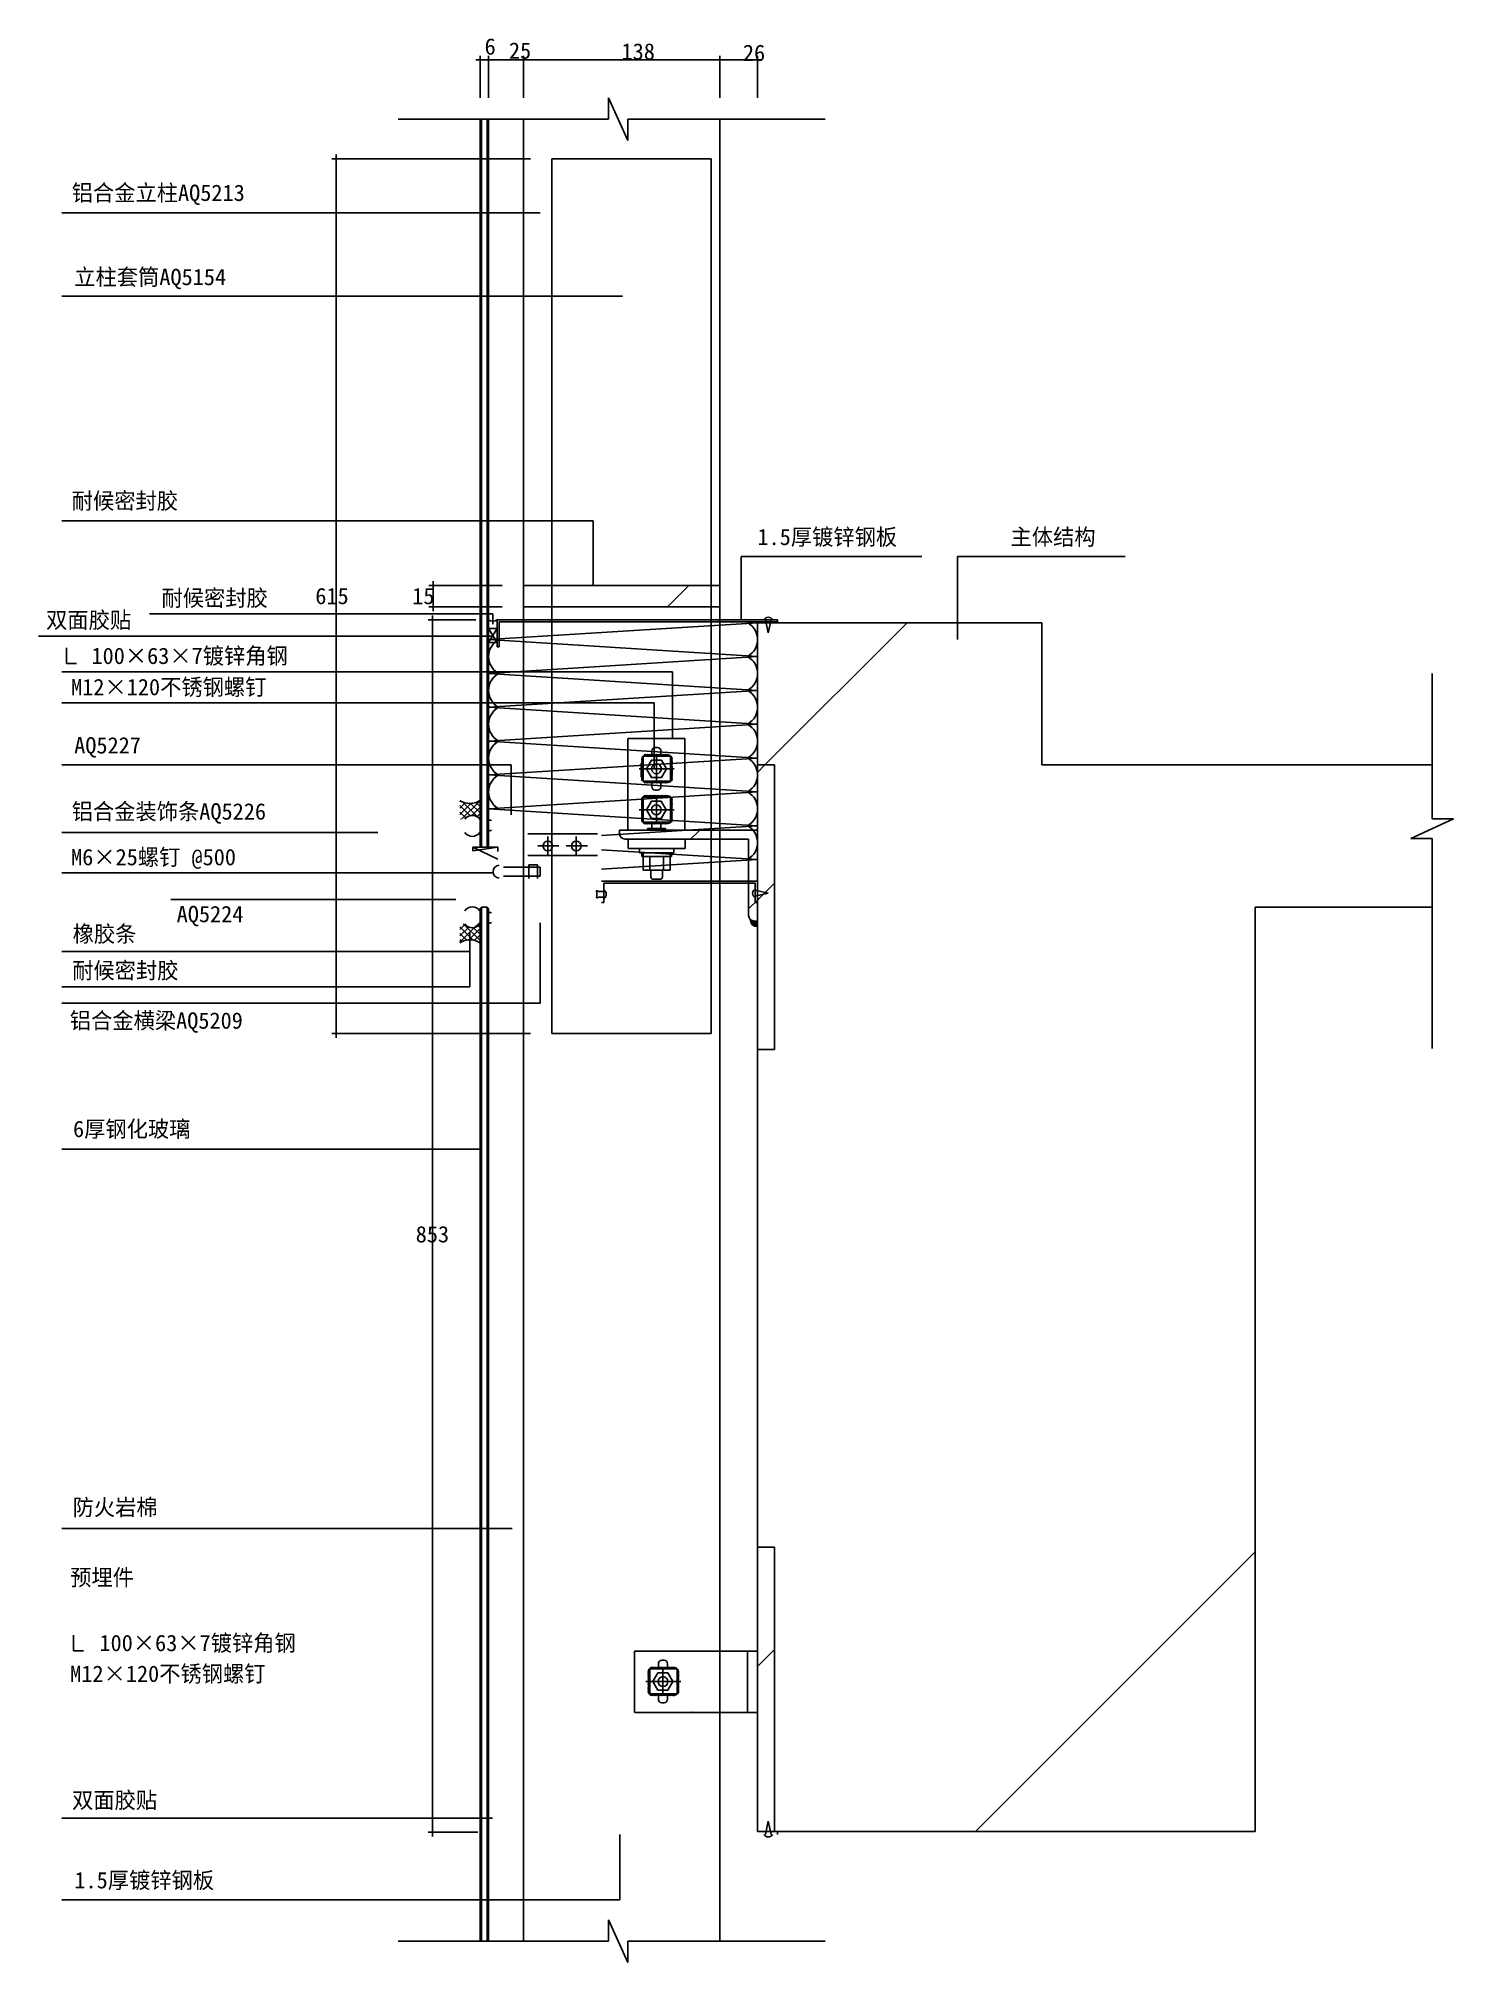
# Model space of a CAD drawing. Header units: metres. Extents: x 8685 to 9680, y 2966 to 4319.
import ezdxf

# ---------------------------------------------------------------- set-up
doc = ezdxf.new("R2010")
doc.units = ezdxf.units.M
for name, color, linetype in [('2', 1, 'Continuous'), ('4', 4, 'Continuous'), ('5', 6, 'Continuous'), ('B', 7, 'Continuous'), ('DIM', 4, 'Continuous'), ('G', 3, 'Continuous'), ('PJ', 2, 'Continuous'), ('W', 2, 'Continuous')]:
    doc.layers.add(name, color=color, linetype=linetype)

msp = doc.modelspace()

# ---------------------------------------------------------------- hatches: boundary and pattern name
h = msp.add_hatch()
h.set_pattern_fill('ANSI37', scale=40)
h.paths.add_polyline_path([(9164.26, 3919.1), (9164.26, 3934.1), (9158.26, 3934.1), (9158.26, 3919.1)])
h.paths.add_polyline_path([(9158.26, 3919.1), (9158.26, 3934.1), (9046.26, 3934.1), (9046.26, 3919.1)])
h.paths.add_polyline_path([(9046.26, 3919.1), (9046.26, 3934.1), (9026.26, 3934.1), (9026.26, 3919.1)])
h = msp.add_hatch()
h.set_pattern_fill('ANSI37', scale=10)
h.paths.add_polyline_path([(9001.75, 3903.94), (9007.75, 3903.94), (9007.75, 3909.94, -0.31), (9001.75, 3909.94)])
h = msp.add_hatch()
h.set_pattern_fill('ANSI31', scale=200)
h.paths.add_polyline_path([(9540.75, 3707.94), (9665.2, 3707.94), (9665.2, 3756.25), (9650.16, 3756.25), (9680.25, 3770.01), (9665.2, 3770.01), (9665.2, 3807.94), (9390.75, 3807.94), (9390.75, 3907.94), (9199.94, 3907.94), (9198.37, 3900.71), (9196.81, 3907.94), (9190.75, 3907.94), (9190.75, 3898.2, -0.08), (9190.75, 3893.88), (9190.75, 3874.42, -0.08), (9190.75, 3870.09), (9190.75, 3850.63, -0.08), (9190.75, 3846.31), (9190.75, 3826.84, -0.08), (9190.75, 3822.52), (9190.75, 3807.94), (9202.75, 3807.94), (9202.75, 3607.94), (9190.75, 3607.94), (9190.75, 3588.97, -0.08), (9190.75, 3584.65), (9190.75, 3565.19, -0.08), (9190.75, 3560.86), (9190.75, 3541.4, -0.08), (9190.75, 3537.08), (9190.75, 3517.61, -0.08), (9190.75, 3513.29), (9190.75, 3493.82, -0.08), (9190.75, 3489.5), (9190.75, 3470.04, -0.08), (9190.75, 3465.71), (9190.75, 3446.25, -0.08), (9190.75, 3441.93), (9190.75, 3422.46, -0.08), (9190.75, 3418.14), (9190.75, 3398.68, -0.08), (9190.75, 3394.35), (9190.75, 3374.89, -0.08), (9190.75, 3370.57), (9190.75, 3351.1, -0.08), (9190.75, 3346.78), (9190.75, 3327.32, -0.08), (9190.75, 3322.99), (9190.75, 3303.53, -0.08), (9190.75, 3299.21), (9190.75, 3279.74, -0.08), (9190.75, 3275.42), (9190.75, 3257.94), (9202.75, 3257.94), (9202.75, 3057.94), (9540.75, 3057.94)])
h = msp.add_hatch()
h.set_pattern_fill('AR-CONC', scale=10)
h.paths.add_polyline_path([(9202.75, 3607.94), (9190.75, 3607.94), (9190.75, 3588.97, -0.08), (9190.75, 3584.65), (9190.75, 3565.19, -0.08), (9190.75, 3560.86), (9190.75, 3541.4, -0.08), (9190.75, 3537.08), (9190.75, 3517.61, -0.08), (9190.75, 3513.29), (9190.75, 3493.82, -0.08), (9190.75, 3489.5), (9190.75, 3470.04, -0.08), (9190.75, 3465.71), (9190.75, 3446.25, -0.08), (9190.75, 3441.93), (9190.75, 3422.46, -0.08), (9190.75, 3418.14), (9190.75, 3398.68, -0.08), (9190.75, 3394.35), (9190.75, 3374.89, -0.08), (9190.75, 3370.57), (9190.75, 3351.1, -0.08), (9190.75, 3346.78), (9190.75, 3327.32, -0.08), (9190.75, 3322.99), (9190.75, 3303.53, -0.08), (9190.75, 3299.21), (9190.75, 3279.74, -0.08), (9190.75, 3275.42), (9190.75, 3257.94), (9202.75, 3257.94), (9202.75, 3057.94), (9540.75, 3057.94), (9540.75, 3707.94), (9665.2, 3707.94), (9665.2, 3756.25), (9650.16, 3756.25), (9680.25, 3770.01), (9665.2, 3770.01), (9665.2, 3807.94), (9390.75, 3807.94), (9390.75, 3907.94), (9199.94, 3907.94), (9198.37, 3900.71), (9196.81, 3907.94), (9190.75, 3907.94), (9190.75, 3898.2, -0.08), (9190.75, 3893.88), (9190.75, 3874.42, -0.08), (9190.75, 3870.09), (9190.75, 3850.63, -0.08), (9190.75, 3846.31), (9190.75, 3826.84, -0.08), (9190.75, 3822.52), (9190.75, 3807.94), (9202.75, 3807.94)])
h = msp.add_hatch()
h.set_pattern_fill('ANSI32', scale=20)
h.paths.add_polyline_path([(9190.75, 3607.94), (9202.75, 3607.94), (9202.75, 3807.94), (9190.75, 3807.94)])
h = msp.add_hatch()
h.set_pattern_fill('ANSI37')
h.paths.add_polyline_path([(8995.75, 3769.74, 0.51), (8985, 3769.74), (8982, 3769.74), (8982, 3771.44), (8981.64, 3771.44), (8981.64, 3782.94, 0.3), (8995.75, 3782.94)])
h = msp.add_hatch()
h.set_pattern_fill('ANSI31', scale=10)
h.paths.add_polyline_path([(8985, 3760.44), (8985, 3763.64), (8983.5, 3763.64), (8983.5, 3762.14), (8980.5, 3762.14), (8980.5, 3768.04), (8983.5, 3768.04), (8983.5, 3766.54), (8985, 3766.54), (8985, 3769.74, -0.51), (8995.75, 3769.74), (8995.75, 3760.44, -0.51)])
h = msp.add_hatch()
h.set_pattern_fill('ANSI31', scale=10)
h.paths.add_polyline_path([(9004.96, 3768.14), (9004.96, 3767.44, -0.41), (9004.36, 3766.84, -0.41), (9003.76, 3767.44), (9003.76, 3768.69, 0.5), (9001.75, 3768.69), (9001.75, 3762.19, 0.5), (9003.76, 3762.19), (9003.76, 3763.44, -0.41), (9004.36, 3764.04, -0.41), (9004.96, 3763.44), (9004.96, 3762.74), (9008.56, 3762.74), (9008.56, 3768.14)])
h = msp.add_hatch()
h.set_pattern_fill('ANSI32', scale=20)
h.paths.add_polyline_path([(9184.6, 3755.47), (9184.6, 3701.87, 0.41), (9188.6, 3697.87), (9191, 3697.87), (9191, 3761.87), (9093.77, 3761.87), (9093.77, 3759.47, 0.41), (9097.77, 3755.47)])
h = msp.add_hatch()
h.set_pattern_fill('ANSI31', scale=10)
h.paths.add_polyline_path([(8985, 3705.44), (8985, 3702.24), (8983.5, 3702.24), (8983.5, 3703.74), (8980.5, 3703.74), (8980.5, 3697.84), (8983.5, 3697.84), (8983.5, 3699.34), (8985, 3699.34), (8985, 3696.14, 0.51), (8995.75, 3696.14), (8995.75, 3705.44, 0.51)])
h = msp.add_hatch()
h.set_pattern_fill('ANSI37')
h.paths.add_polyline_path([(8995.75, 3696.14, -0.51), (8985, 3696.14), (8982, 3696.14), (8982, 3694.44), (8981.64, 3694.44), (8981.64, 3682.94, -0.3), (8995.75, 3682.94)])
h = msp.add_hatch()
h.set_pattern_fill('ANSI31', scale=10)
h.paths.add_polyline_path([(9004.96, 3697.74), (9004.96, 3698.44, 0.41), (9004.36, 3699.04, 0.41), (9003.76, 3698.44), (9003.76, 3697.19, -0.5), (9001.75, 3697.19), (9001.75, 3703.69, -0.5), (9003.76, 3703.69), (9003.76, 3702.44, 0.41), (9004.36, 3701.84, 0.41), (9004.96, 3702.44), (9004.96, 3703.14), (9008.56, 3703.14), (9008.56, 3697.74)])
h = msp.add_hatch()
h.set_pattern_fill('SOLID')
h.paths.add_polyline_path([(9185.84, 3699.27, 0.52), (9191, 3694.59), (9191, 3698.17), (9188.6, 3698.17, -0.19)])
h = msp.add_hatch()
h.set_pattern_fill('ANSI32', scale=20)
h.paths.add_polyline_path([(9202.75, 3257.94), (9190.75, 3257.94), (9190.75, 3057.94), (9202.75, 3057.94)])

# ---------------------------------------------------------------- linework, layer by layer
for p, q in [((8992.75, 4303.64), (9004.75, 4303.64)), ((8995.75, 4277.02), (8995.75, 4306.64)), ((8998.75, 4303.64), (9029.26, 4303.64)), ((9001.75, 4277.02), (9001.75, 4306.64)), ((9023.26, 4303.64), (9167.26, 4303.64)), ((9026.26, 4277.02), (9026.26, 4306.64)), ((9161.26, 4303.64), (9193.75, 4303.64)), ((9164.26, 4277.02), (9164.26, 4306.64)), ((9190.75, 4277.02), (9190.75, 4306.64)), ((9086.02, 4277.06), (9086.02, 4262.02)), ((9086.02, 4277.06), (9099.78, 4246.98)), ((8938.25, 4262.02), (9086.02, 4262.02)), ((9099.78, 4262.02), (9099.78, 4246.98)), ((9099.78, 4262.02), (9238.42, 4262.02)), ((8894.55, 4237.1), (8894.55, 3616.1)), ((9031.26, 4234.1), (8891.55, 4234.1)), ((9037.94, 4196.07), (8701.66, 4196.07)), ((9095.89, 4137.65), (8701.66, 4137.65)), ((9075.32, 3979.46), (8701.66, 3979.46)), ((9075.32, 3979.46), (9075.32, 3934.1)), ((9179.3, 3954.48), (9179.3, 3909.94)), ((9179.3, 3954.48), (9306.44, 3954.48)), ((9331.49, 3954.48), (9331.49, 3896.18)), ((9331.49, 3954.48), (9449.36, 3954.48)), ((8962.71, 3937.1), (8962.71, 3916.1)), ((9011.26, 3934.1), (8959.71, 3934.1)), ((9026.26, 3934.1), (9026.26, 3919.1)), ((9164.26, 3934.1), (9164.26, 3919.1)), ((9004.68, 3914.2), (8763.27, 3914.2)), ((8992.75, 3909.94), (8959.23, 3909.94)), ((9011.26, 3919.1), (8959.71, 3919.1)), ((8962.23, 3912.94), (8962.23, 3054.44)), ((9004.68, 3914.2), (9004.68, 3906.87)), ((9198.37, 3900.71), (9196.37, 3909.94)), ((9200.37, 3909.94), (9198.37, 3900.71)), ((9005, 3898.52), (8685.3, 3898.52)), ((9007.75, 3903.94), (9001.75, 3903.94)), ((9007.75, 3903.94), (9001.75, 3893.94)), ((9001.75, 3903.94), (9007.75, 3893.94)), ((9190.75, 3907.94), (9001.92, 3896.04)), ((8705, 3890.26), (8705, 3879.29)), ((9007.75, 3893.94), (9001.75, 3893.94)), ((9190.75, 3884.15), (9001.92, 3896.04)), ((9190.75, 3884.15), (9001.92, 3872.26)), ((9131.2, 3873.48), (8701.66, 3873.48)), ((8705, 3879.29), (8712, 3879.29)), ((9190.75, 3860.36), (9001.92, 3872.26)), ((9131.2, 3873.48), (9131.2, 3826.6)), ((9665.2, 3770.01), (9665.2, 3872.26)), ((9190.75, 3860.36), (9001.92, 3848.47)), ((9118.14, 3851.53), (8701.66, 3851.53)), ((9190.75, 3836.57), (9001.92, 3848.47)), ((9118.14, 3851.53), (9118.14, 3805.75)), ((9190.75, 3836.57), (9001.92, 3824.68)), ((9190.75, 3812.79), (9001.92, 3824.68)), ((9017.66, 3808.01), (8701.66, 3808.01)), ((9190.75, 3812.79), (9001.92, 3800.89)), ((9017.66, 3772.94), (9017.66, 3808.01)), ((9107.77, 3805.21), (9132.32, 3805.21)), ((9108.97, 3809.09), (9108.97, 3799.34)), ((9119.81, 3813.73), (9119.81, 3796.65)), ((9190.75, 3789), (9001.92, 3800.89)), ((9190.75, 3789), (9001.92, 3777.11)), ((9190.75, 3765.21), (9001.92, 3777.11)), ((9107.77, 3776.26), (9132.32, 3776.26)), ((9119.76, 3767.68), (9119.76, 3784.76)), ((9190.75, 3765.21), (9081.26, 3758.32)), ((9113.4, 3763.33), (9113.4, 3761.73)), ((9113.4, 3763.33), (9126.2, 3763.33)), ((9126.2, 3763.33), (9126.2, 3761.73)), ((9650.16, 3756.25), (9680.25, 3770.01)), ((9665.2, 3770.01), (9680.25, 3770.01)), ((8923.95, 3760.53), (8701.66, 3760.53)), ((8990.67, 3750.14), (9008.2, 3741.64)), ((9008.2, 3750.14), (8990.67, 3747.56)), ((9029.26, 3759.59), (9078.26, 3759.59)), ((9036.3, 3750.93), (9051.25, 3750.93)), ((9043.43, 3757.55), (9043.43, 3744.81)), ((9056.27, 3750.93), (9071.23, 3750.93)), ((9063.41, 3757.55), (9063.41, 3744.81)), ((9190.75, 3741.43), (9081.26, 3748.32)), ((9650.16, 3756.25), (9665.2, 3756.25)), ((9665.2, 3608.48), (9665.2, 3756.25)), ((9012.2, 3736.03), (9037.96, 3736.03)), ((9029.26, 3744.29), (9078.26, 3744.29)), ((9030.13, 3737.66), (9030.13, 3728.1)), ((9036.13, 3737.66), (9030.13, 3737.66)), ((9036.13, 3737.66), (9036.13, 3728.1)), ((9037.96, 3729.73), (9037.96, 3736.03)), ((9190.75, 3741.43), (9081.26, 3734.53)), ((9005.05, 3731.94), (8701.66, 3731.94)), ((9012.2, 3729.73), (9037.96, 3729.73)), ((8978.7, 3713.22), (8778.47, 3713.22)), ((9037.99, 3640.4), (9037.99, 3696.94)), ((8988.51, 3690.46), (8988.51, 3651.78)), ((8988.51, 3676.63), (8701.66, 3676.63)), ((8988.51, 3651.78), (8701.66, 3651.78)), ((9037.99, 3640.4), (8701.66, 3640.4)), ((9031.26, 3619.1), (8891.55, 3619.1)), ((8995.75, 3537.67), (8701.66, 3537.67)), ((9018.38, 3271.06), (8701.66, 3271.06)), ((8709.85, 3195.94), (8709.85, 3184.97)), ((8709.85, 3184.97), (8716.85, 3184.97)), ((9164.26, 3184.82), (9164.26, 3141.74)), ((9124.36, 3171.95), (9124.36, 3154.87)), ((9112.32, 3163.43), (9136.87, 3163.43)), ((9004.45, 3067.44), (8701.66, 3067.44)), ((9198.37, 3065.16), (9196.37, 3055.94)), ((9200.37, 3055.94), (9198.37, 3065.16)), ((8994.25, 3057.44), (8959.23, 3057.44)), ((9093.97, 3010.02), (9093.97, 3055.94)), ((9093.97, 3010.02), (8701.66, 3010.02)), ((9086.02, 2995.92), (9086.02, 2980.87)), ((9086.02, 2995.92), (9099.78, 2965.83)), ((8938.25, 2980.87), (9086.02, 2980.87)), ((9099.78, 2980.87), (9099.78, 2965.83)), ((9099.78, 2980.87), (9238.42, 2980.87))]:
    msp.add_line(p, q)
for centre in [(9043.43, 3750.93), (9063.41, 3750.93)]:
    msp.add_circle(centre, 3.4)
for centre, radius, start, end in [((9198.42, 3908.44), 3.32, 26.75, 153.1), ((9177.51, 3896.04), 13.42, 300.7, 59.3), ((9015.16, 3884.15), 13.42, 120.7, 239.3), ((9177.51, 3872.26), 13.42, 300.7, 59.3), ((9015.16, 3860.36), 13.42, 120.7, 239.3), ((9177.51, 3848.47), 13.42, 300.7, 59.3), ((9015.16, 3836.57), 13.42, 120.7, 239.3), ((9177.51, 3824.68), 13.42, 300.7, 59.3), ((9015.16, 3812.79), 13.42, 120.7, 239.3), ((9177.51, 3800.89), 13.42, 300.7, 59.3), ((9015.16, 3789), 13.42, 120.7, 239.3), ((9177.51, 3777.11), 13.42, 300.7, 59.3), ((9177.51, 3753.32), 13.42, 300.7, 59.3), ((9009.61, 3732.85), 4.65, 95.06, 265.09), ((9190.08, 3698.77), 4.27, 173.16, 282.44), ((9198.42, 3057.43), 3.32, 206.9, 333.25)]:
    msp.add_arc(centre, radius, start, end)
at = {"layer": '2'}
for p, q in [((9190.75, 3907.94), (9190.75, 3057.94)), ((9190.75, 3907.94), (9390.75, 3907.94)), ((9390.75, 3907.94), (9390.75, 3807.94)), ((9390.75, 3807.94), (9665.2, 3807.94)), ((9540.75, 3707.94), (9665.2, 3707.94)), ((9540.75, 3707.94), (9540.75, 3057.94)), ((9190.75, 3057.94), (9540.75, 3057.94))]:
    msp.add_line(p, q, dxfattribs=at)
at = {"layer": '4'}
for p, q in [((9026.26, 4262.02), (9026.26, 3934.1)), ((9164.26, 4262.02), (9164.26, 3934.1)), ((9158.26, 4234.1), (9046.26, 4234.1)), ((9046.26, 3619.1), (9046.26, 4234.1)), ((9158.26, 3619.1), (9158.26, 4234.1)), ((9164.26, 3934.1), (9026.26, 3934.1)), ((9205.01, 3909.94), (9007.75, 3909.94)), ((9007.75, 3909.94), (9007.75, 3890.94)), ((9164.26, 3919.1), (9026.26, 3919.1)), ((9026.26, 3919.1), (9026.26, 2980.87)), ((9164.26, 3919.1), (9164.26, 3184.82)), ((9205.01, 3909.94), (9205.01, 3908.44)), ((9205.01, 3908.44), (9009.25, 3908.44)), ((9009.25, 3908.44), (9009.25, 3890.94)), ((9007.75, 3890.94), (9009.25, 3890.94)), ((8990.67, 3750.14), (9008.2, 3750.14)), ((8990.67, 3750.14), (8990.67, 3747.56)), ((9008.2, 3747.14), (9008.2, 3750.14)), ((9107.97, 3749.28), (9107.97, 3746.08)), ((9131.97, 3749.28), (9131.97, 3746.08)), ((9107.97, 3746.08), (9131.97, 3746.08)), ((9109.56, 3745.93), (9109.56, 3743.53)), ((9109.56, 3743.53), (9130.36, 3743.53)), ((9110.36, 3745.93), (9110.36, 3743.53)), ((9110.36, 3743.53), (9110.36, 3733.93)), ((9115.16, 3743.53), (9115.16, 3733.93)), ((9124.76, 3743.53), (9124.76, 3733.93)), ((9129.56, 3745.93), (9129.56, 3743.53)), ((9129.56, 3743.53), (9129.56, 3733.93)), ((9130.36, 3745.93), (9130.36, 3743.53)), ((9190.75, 3726.25), (9081.26, 3726.25)), ((9082.76, 3724.75), (9082.76, 3711.25)), ((9189.25, 3724.75), (9082.76, 3724.75)), ((9110.36, 3733.93), (9129.56, 3733.93)), ((9115.96, 3733.93), (9115.96, 3729.13)), ((9117.56, 3727.53), (9122.36, 3727.53)), ((9123.96, 3733.93), (9123.96, 3729.13)), ((9189.25, 3711.25), (9189.25, 3724.75)), ((9082.76, 3711.25), (9081.26, 3711.25)), ((9190.75, 3711.25), (9189.25, 3711.25)), ((9158.26, 3619.1), (9046.26, 3619.1)), ((9164.26, 3141.74), (9164.26, 2980.87)), ((9205.01, 3055.94), (9205.01, 3057.44))]:
    msp.add_line(p, q, dxfattribs=at)
for points in [[(9112.83, 3805.21), (9116.31, 3811.24), (9123.28, 3811.24), (9126.76, 3805.21), (9123.28, 3799.18), (9116.31, 3799.18)], [(9112.77, 3776.38), (9116.26, 3782.41), (9123.22, 3782.41), (9126.7, 3776.38), (9123.22, 3770.35), (9116.26, 3770.35)], [(9117.38, 3163.43), (9120.86, 3169.46), (9127.82, 3169.46), (9131.31, 3163.43), (9127.82, 3157.39), (9120.86, 3157.39)]]:
    msp.add_lwpolyline(points, close=True, dxfattribs=at)
for centre in [(9119.83, 3805.17), (9119.77, 3776.34), (9124.38, 3163.39)]:
    msp.add_circle(centre, 3.45, dxfattribs=at)
for centre, radius, start, end in [((9004.75, 3914.25), 5.25, 235.17, 304.83), ((8988.69, 3793.6), 12.78, 236.52, 303.48), ((8990.37, 3765.81), 6.65, 36.12, 143.88), ((9002.75, 3767.93), 1.26, 36.88, 143.12), ((9002.75, 3762.94), 1.26, 216.88, 323.12), ((8990.37, 3764.36), 6.65, 216.12, 323.88), ((9117.56, 3729.13), 1.6, 180, 270), ((9122.36, 3729.13), 1.6, 270, 0), ((8990.37, 3701.51), 6.65, 36.12, 143.88), ((8990.37, 3700.06), 6.65, 216.12, 323.88), ((9002.75, 3702.93), 1.26, 36.88, 143.12), ((9002.75, 3697.94), 1.26, 216.88, 323.12), ((8988.69, 3672.27), 12.78, 56.52, 123.48)]:
    msp.add_arc(centre, radius, start, end, dxfattribs=at)
at = {"layer": '5'}
for p, q in [((9116.6, 3814.99), (9116.6, 3817.72)), ((9119, 3820.12), (9120.6, 3820.12)), ((9123, 3814.99), (9123, 3817.72)), ((9129.79, 3814.04), (9110.55, 3814.04)), ((9110.55, 3796.21), (9110.55, 3813.73)), ((9129.79, 3813.73), (9129.79, 3796.21)), ((9110.55, 3796.52), (9129.79, 3796.52)), ((9116.6, 3795.42), (9116.6, 3792.69)), ((9119, 3790.29), (9120.6, 3790.29)), ((9123, 3795.42), (9123, 3792.69)), ((9110.49, 3785.21), (9110.49, 3767.69)), ((9129.74, 3785.21), (9110.49, 3785.21)), ((9129.74, 3767.69), (9129.74, 3785.21)), ((9110.49, 3767.69), (9129.74, 3767.69)), ((9116.6, 3766.63), (9116.6, 3763.33)), ((9123, 3766.62), (9123, 3763.33)), ((9134.34, 3172.26), (9115.1, 3172.26)), ((9115.1, 3154.42), (9115.1, 3171.95)), ((9121.15, 3173.21), (9121.15, 3175.94)), ((9123.55, 3178.34), (9125.15, 3178.34)), ((9127.55, 3173.21), (9127.55, 3175.94)), ((9134.34, 3171.95), (9134.34, 3154.42)), ((9115.1, 3154.73), (9134.34, 3154.73)), ((9121.15, 3153.64), (9121.15, 3150.91)), ((9127.55, 3153.64), (9127.55, 3150.91)), ((9123.55, 3148.51), (9125.15, 3148.51))]:
    msp.add_line(p, q, dxfattribs=at)
for centre, radius, start, end in [((9119, 3817.72), 2.4, 90, 180), ((9120.6, 3817.72), 2.4, 0, 90), ((9110.92, 3811.84), 1.42, 145.5, 256.58), ((9110.92, 3810.1), 1.42, 142.46, 256.58), ((9110.92, 3808.53), 1.42, 146.36, 256.58), ((9110.92, 3806.69), 1.42, 139.74, 256.58), ((9110.92, 3804.85), 1.42, 139.74, 256.58), ((9110.92, 3803.06), 1.42, 141.11, 256.58), ((9110.92, 3801.28), 1.42, 141.11, 256.58), ((9110.76, 3812.99), 1.07, 101.27, 256.76), ((9111.93, 3813.75), 1.42, 61.29, 166.58), ((9113.3, 3813.75), 1.42, 55.06, 166.58), ((9114.93, 3813.75), 1.42, 55.06, 166.58), ((9116.56, 3813.75), 1.42, 56.34, 166.58), ((9118.14, 3813.75), 1.42, 58.85, 166.58), ((9119.61, 3813.75), 1.42, 55.06, 166.58), ((9121.24, 3813.75), 1.42, 53.76, 166.58), ((9122.92, 3813.75), 1.42, 57.6, 166.58), ((9124.45, 3813.75), 1.42, 56.34, 166.58), ((9126.02, 3813.75), 1.42, 57.6, 166.58), ((9127.55, 3813.75), 1.42, 47.87, 166.58), ((9128.77, 3813.77), 1.07, 16.68, 162.18), ((9129.41, 3811.84), 1.42, 283.42, 34.5), ((9129.41, 3810.1), 1.42, 283.42, 37.54), ((9129.41, 3808.53), 1.42, 283.42, 33.64), ((9129.41, 3806.69), 1.42, 283.42, 40.26), ((9129.41, 3804.85), 1.42, 283.42, 40.26), ((9129.41, 3803.06), 1.42, 283.42, 38.89), ((9129.41, 3801.28), 1.42, 283.42, 38.89), ((9129.56, 3812.99), 1.07, 283.24, 78.73), ((9110.92, 3799.59), 1.42, 143.78, 256.58), ((9110.92, 3797.91), 1.42, 143.78, 256.58), ((9111.93, 3796.85), 1.42, 193.42, 298.71), ((9113.3, 3796.85), 1.42, 193.42, 304.94), ((9114.93, 3796.85), 1.42, 193.42, 304.94), ((9116.56, 3796.85), 1.42, 193.42, 303.66), ((9119, 3792.69), 2.4, 180, 270), ((9118.14, 3796.85), 1.42, 193.42, 301.15), ((9119.61, 3796.85), 1.42, 193.42, 304.94), ((9121.24, 3796.85), 1.42, 193.42, 306.24), ((9120.6, 3792.69), 2.4, 270, 0), ((9122.92, 3796.85), 1.42, 193.42, 302.4), ((9124.45, 3796.85), 1.42, 193.42, 303.66), ((9126.02, 3796.85), 1.42, 193.42, 302.4), ((9127.55, 3796.85), 1.42, 193.42, 312.13), ((9128.77, 3796.82), 1.07, 197.82, 343.32), ((9129.41, 3799.59), 1.42, 283.42, 36.22), ((9129.41, 3797.91), 1.42, 283.42, 36.22), ((9110.86, 3783.01), 1.42, 145.5, 256.58), ((9110.86, 3781.28), 1.42, 142.46, 256.58), ((9110.86, 3779.7), 1.42, 146.36, 256.58), ((9110.86, 3777.86), 1.42, 139.74, 256.58), ((9110.86, 3776.02), 1.42, 139.74, 256.58), ((9110.86, 3774.23), 1.42, 141.11, 256.58), ((9110.7, 3784.16), 1.07, 101.27, 256.76), ((9111.88, 3784.92), 1.42, 61.29, 166.58), ((9113.25, 3784.92), 1.42, 55.06, 166.58), ((9114.88, 3784.92), 1.42, 55.06, 166.58), ((9116.51, 3784.92), 1.42, 56.34, 166.58), ((9118.08, 3784.92), 1.42, 58.85, 166.58), ((9119.55, 3784.92), 1.42, 55.06, 166.58), ((9121.18, 3784.92), 1.42, 53.76, 166.58), ((9122.87, 3784.92), 1.42, 57.6, 166.58), ((9124.39, 3784.92), 1.42, 56.34, 166.58), ((9125.97, 3784.92), 1.42, 57.6, 166.58), ((9127.49, 3784.92), 1.42, 47.87, 166.58), ((9128.72, 3784.94), 1.07, 16.68, 162.18), ((9129.35, 3783.01), 1.42, 283.42, 34.5), ((9129.35, 3781.28), 1.42, 283.42, 37.54), ((9129.35, 3779.7), 1.42, 283.42, 33.64), ((9129.35, 3777.86), 1.42, 283.42, 40.26), ((9129.35, 3776.02), 1.42, 283.42, 40.26), ((9129.35, 3774.23), 1.42, 283.42, 38.89), ((9129.51, 3784.16), 1.07, 283.24, 78.73), ((9110.86, 3772.45), 1.42, 141.11, 256.58), ((9110.86, 3770.77), 1.42, 143.78, 256.58), ((9110.86, 3769.09), 1.42, 143.78, 256.58), ((9111.88, 3768.02), 1.42, 193.42, 298.71), ((9113.25, 3768.02), 1.42, 193.42, 304.94), ((9114.88, 3768.02), 1.42, 193.42, 304.94), ((9116.51, 3768.02), 1.42, 193.42, 303.66), ((9118.08, 3768.02), 1.42, 193.42, 301.15), ((9119.55, 3768.02), 1.42, 193.42, 304.94), ((9121.18, 3768.02), 1.42, 193.42, 306.24), ((9122.87, 3768.02), 1.42, 193.42, 302.4), ((9124.39, 3768.02), 1.42, 193.42, 303.66), ((9125.97, 3768.02), 1.42, 193.42, 302.4), ((9127.49, 3768.02), 1.42, 193.42, 312.13), ((9128.72, 3767.99), 1.07, 197.82, 343.32), ((9129.35, 3772.45), 1.42, 283.42, 38.89), ((9129.35, 3770.77), 1.42, 283.42, 36.22), ((9129.35, 3769.09), 1.42, 283.42, 36.22), ((9115.46, 3170.06), 1.42, 145.5, 256.58), ((9115.46, 3168.32), 1.42, 142.46, 256.58), ((9115.46, 3166.75), 1.42, 146.36, 256.58), ((9115.46, 3164.91), 1.42, 139.74, 256.58), ((9115.31, 3171.21), 1.07, 101.27, 256.76), ((9116.48, 3171.97), 1.42, 61.29, 166.58), ((9117.85, 3171.97), 1.42, 55.06, 166.58), ((9119.48, 3171.97), 1.42, 55.06, 166.58), ((9121.11, 3171.97), 1.42, 56.34, 166.58), ((9123.55, 3175.94), 2.4, 90, 180), ((9122.69, 3171.97), 1.42, 58.85, 166.58), ((9124.16, 3171.97), 1.42, 55.06, 166.58), ((9125.79, 3171.97), 1.42, 53.76, 166.58), ((9125.15, 3175.94), 2.4, 0, 90), ((9127.47, 3171.97), 1.42, 57.6, 166.58), ((9128.99, 3171.97), 1.42, 56.34, 166.58), ((9130.57, 3171.97), 1.42, 57.6, 166.58), ((9132.1, 3171.97), 1.42, 47.87, 166.58), ((9133.32, 3171.99), 1.07, 16.68, 162.18), ((9133.95, 3170.06), 1.42, 283.42, 34.5), ((9133.95, 3168.32), 1.42, 283.42, 37.54), ((9133.95, 3166.75), 1.42, 283.42, 33.64), ((9133.95, 3164.91), 1.42, 283.42, 40.26), ((9134.11, 3171.21), 1.07, 283.24, 78.73), ((9115.46, 3163.07), 1.42, 139.74, 256.58), ((9115.46, 3161.28), 1.42, 141.11, 256.58), ((9115.46, 3159.5), 1.42, 141.11, 256.58), ((9115.46, 3157.81), 1.42, 143.78, 256.58), ((9115.46, 3156.13), 1.42, 143.78, 256.58), ((9116.48, 3155.06), 1.42, 193.42, 298.71), ((9117.85, 3155.06), 1.42, 193.42, 304.94), ((9119.48, 3155.06), 1.42, 193.42, 304.94), ((9121.11, 3155.06), 1.42, 193.42, 303.66), ((9122.69, 3155.06), 1.42, 193.42, 301.15), ((9124.16, 3155.06), 1.42, 193.42, 304.94), ((9125.79, 3155.06), 1.42, 193.42, 306.24), ((9127.47, 3155.06), 1.42, 193.42, 302.4), ((9128.99, 3155.06), 1.42, 193.42, 303.66), ((9130.57, 3155.06), 1.42, 193.42, 302.4), ((9132.1, 3155.06), 1.42, 193.42, 312.13), ((9133.32, 3155.04), 1.07, 197.82, 343.32), ((9133.95, 3163.07), 1.42, 283.42, 40.26), ((9133.95, 3161.28), 1.42, 283.42, 38.89), ((9133.95, 3159.5), 1.42, 283.42, 38.89), ((9133.95, 3157.81), 1.42, 283.42, 36.22), ((9133.95, 3156.13), 1.42, 283.42, 36.22), ((9123.55, 3150.91), 2.4, 180, 270), ((9125.15, 3150.91), 2.4, 270, 0)]:
    msp.add_arc(centre, radius, start, end, dxfattribs=at)
at = {"layer": 'B'}
for p, q in [((9079.26, 3718.94), (9078.15, 3719.5)), ((9079.26, 3714.94), (9078.15, 3714.39)), ((9082.75, 3718.94), (9079.26, 3718.94)), ((9082.75, 3714.94), (9079.26, 3714.94)), ((9198.47, 3717.76), (9189.25, 3719.76)), ((9189.25, 3715.76), (9198.47, 3717.76))]:
    msp.add_line(p, q, dxfattribs=at)
for centre, radius, start, end in [((9190.74, 3717.71), 3.32, 116.9, 243.25), ((9078.02, 3719.23), 0.3, 63.34, 193.44), ((9068.44, 3716.94), 9.54, 346.56, 13.44), ((9078.02, 3714.66), 0.3, 166.56, 296.66), ((9081.25, 3716.99), 3.32, 296.9, 63.25)]:
    msp.add_arc(centre, radius, start, end, dxfattribs=at)
at = {"layer": 'G'}
for p, q in [((8995.75, 4262.02), (8995.75, 3751.14)), ((8996.75, 4262.02), (8996.75, 3750.14)), ((9000.75, 4262.02), (9000.75, 3750.14)), ((9001.75, 4262.02), (9001.75, 3751.14)), ((8995.75, 3751.14), (8996.75, 3750.14)), ((9000.75, 3750.14), (8996.75, 3750.14)), ((9001.75, 3751.14), (9000.75, 3750.14)), ((8995.75, 3706.88), (8996.75, 3707.88)), ((9000.75, 3707.88), (8996.75, 3707.88)), ((8996.75, 2980.87), (8996.75, 3707.88)), ((9001.75, 3706.88), (9000.75, 3707.88)), ((9000.75, 2980.87), (9000.75, 3707.88)), ((8995.75, 2980.87), (8995.75, 3706.88)), ((9001.75, 2980.87), (9001.75, 3706.88))]:
    msp.add_line(p, q, dxfattribs=at)
at = {"layer": 'PJ'}
for p, q in [((9099.8, 3826.6), (9139.8, 3826.6)), ((9099.8, 3761.73), (9099.8, 3826.6)), ((9139.8, 3762.17), (9139.8, 3826.6)), ((9093.77, 3762.17), (9093.77, 3759.77)), ((9093.77, 3762.17), (9191, 3762.17)), ((9097.77, 3755.77), (9184.6, 3755.77)), ((9099.97, 3749.28), (9099.97, 3755.68)), ((9099.97, 3749.28), (9139.97, 3749.28)), ((9139.97, 3749.28), (9139.97, 3755.68)), ((9184.6, 3755.77), (9184.6, 3702.17)), ((9188.6, 3698.17), (9191, 3698.17)), ((9104.35, 3184.82), (9190.75, 3184.82)), ((9104.35, 3141.94), (9104.35, 3184.82)), ((9183.75, 3184.82), (9183.75, 3141.74)), ((9104.55, 3141.74), (9190.75, 3141.74))]:
    msp.add_line(p, q, dxfattribs=at)
for centre, radius, start, end in [((9097.77, 3759.77), 4, 180, 270), ((9188.6, 3702.17), 4, 180, 270), ((9104.55, 3141.94), 0.2, 180, 270), ((9144.15, 3141.94), 0.2, 270, 0)]:
    msp.add_arc(centre, radius, start, end, dxfattribs=at)
at = {"layer": 'W'}
for p, q in [((9202.75, 3807.94), (9190.75, 3807.94)), ((9202.75, 3807.94), (9202.75, 3607.94)), ((9190.75, 3607.94), (9202.75, 3607.94)), ((9190.75, 3257.94), (9202.75, 3257.94)), ((9202.75, 3057.94), (9202.75, 3257.94))]:
    msp.add_line(p, q, dxfattribs=at)

# ---------------------------------------------------------------- texts
at = {"char_height": 11.5, "attachment_point": 1}
for s, insert in [('\\A1;6', (8998.96, 4318.88)), ('\\A1;25', (9016.08, 4315.96)), ('\\A1;138', (9095.26, 4315.34)), ('\\A1;26', (9180.6, 4314.42)), ('\\A1;615', (8879.93, 3932.45)), ('\\A1;15', (8948.09, 3932.45)), ('\\A1;853', (8950.54, 3483.69))]:
    msp.add_mtext(s, dxfattribs=dict(at, insert=insert))
at = {"layer": 'DIM'}
for s, p in [('铝合金立柱AQ5213', (8708.66, 4204.49)), ('立柱套筒AQ5154', (8710.47, 4145.28)), ('耐候密封胶', (8708.66, 3987.88)), ('1.5厚镀锌钢板', (9190.82, 3962.51)), ('主体结构', (9368.79, 3962.51)), ('耐候密封胶', (8771.8, 3919.59)), ('双面胶贴', (8690.67, 3904.09)), ('   100×63×7镀锌角钢', (8699.09, 3878.9)), ('M12×120不锈钢螺钉', (8708.22, 3856.95)), ('AQ5227', (8710.41, 3815.97)), ('铝合金装饰条AQ5226', (8708.66, 3769.48)), ('M6×25螺钉 @500', (8708.22, 3737.36)), ('AQ5224', (8782.46, 3697.32)), ('橡胶条', (8709.34, 3683.41)), ('耐候密封胶', (8709.01, 3657.68)), ('铝合金横梁AQ5209', (8707.31, 3622.43)), ('6厚钢化玻璃', (8709.59, 3546.23)), ('防火岩棉', (8709.28, 3280.23)), ('预埋件', (8707.59, 3230.84)), ('   100×63×7镀锌角钢', (8704.69, 3184.78)), ('M12×120不锈钢螺钉', (8707.59, 3163.14)), ('双面胶贴', (8708.9, 3074.29)), ('1.5厚镀锌钢板', (8710.54, 3017.96))]:
    msp.add_text(s, height=11.5, dxfattribs=at).set_placement(p)

doc.saveas('drawing.dxf')
